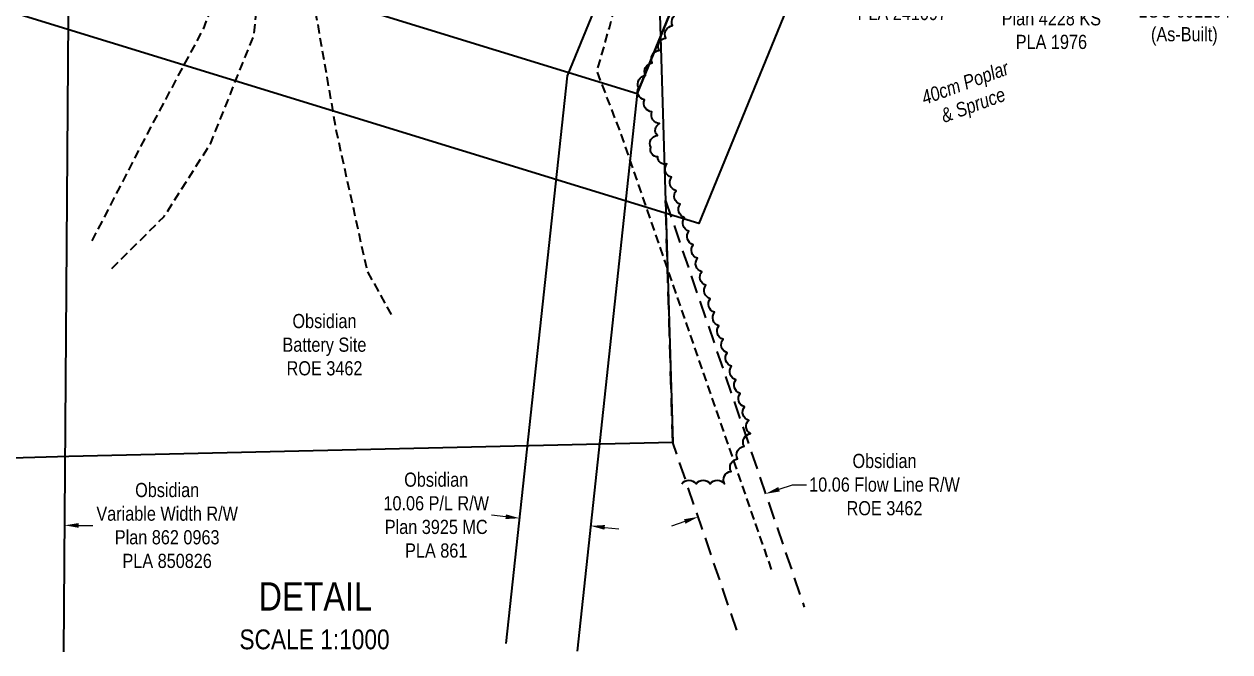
# Model space of a CAD drawing. Extents: x 641324 to 645272, y 5838143 to 5841258.
# Drawn here: x 642549 to 643400, y 5838157 to 5838600 of the extents above; entities that cross this region are included whole.
import ezdxf

# ---------------------------------------------------------------- set-up
doc = ezdxf.new("R2010")
doc.units = 0
doc.header["$LTSCALE"] = 5
doc.header["$PDMODE"] = 32
doc.header["$PDSIZE"] = 0.03
for name, pattern in [('0', [1, 1, 0]), ('foc-ACCESSROAD', [3.75, 2.5, -1.25]), ('UG_PIPE', [1.875, 1.25, -0.625])]:
    doc.linetypes.add(name, pattern=pattern)
doc.layers.get('Defpoints').update_dxf_attribs({"color": 9})
for name, color, linetype in [('AS-PIPE-UG', 44, 'UG_PIPE'), ('C-RW', 13, 'Continuous'), ('C-WS', 13, 'foc-ACCESSROAD'), ('CG-NOTES', 7, 'Continuous'), ('P-PROPOSED', 10, 'Continuous'), ('T-BUSH', 110, '0'), ('T-BUSH-T', 110, 'Continuous')]:
    doc.layers.add(name, color=color, linetype=linetype)
doc.layers.add('C-RW-T', color=13, linetype='Continuous', lineweight=9)
doc.styles.add('80CG', font='ARIALN.TTF', dxfattribs={"height": 10})
doc.styles.add('80L', font='ARIALN.TTF', dxfattribs={"height": 10})
doc.styles.add('80LS', font='ARIALNI.TTF', dxfattribs={"height": 10})
doc.dimstyles.new('Compass 5 000', dxfattribs={"dimscale": 5, "dimtxt": 9, "dimasz": 2, "dimexe": 0.2, "dimexo": 0.0625, "dimgap": 0.5, "dimtad": 0, "dimtih": 1, "dimtoh": 1, "dimzin": 0, "dimdsep": 46, "dimtxsty": '80CG', "dimcen": 0.1, "dimse1": 1, "dimse2": 1, "dimclrd": 256, "dimclrt": 256, "dimaunit": 1, "dimadec": 4, "dimazin": 0, "dimtfac": 0.06, "dimtofl": 0, "dimtmove": 0, "dimatfit": 1, "dimfxl": 0.2, "dimtolj": 1, "dimtzin": 0, "dimlwd": -1, "dimarcsym": 0})

# ---------------------------------------------------------------- blocks, each defined once
blk = doc.blocks.new('*D587')
at = {"layer": 'C-RW-T', "transparency": 16777216}
for p, q in [((642888.71, 5838252.66), (642878.77, 5838253.73)), ((642958.58, 5838245.13), (642968.52, 5838244.05))]:
    blk.add_line(p, q, dxfattribs=at)
at = {"layer": 'C-RW-T', "linetype": 'Continuous', "transparency": 16777216}
for points in [[(642888.89, 5838254.32), (642888.53, 5838251), (642898.65, 5838251.59)], [(642958.76, 5838246.78), (642958.4, 5838243.47), (642948.64, 5838246.2)]]:
    blk.add_solid(points, dxfattribs=at)
at = {"layer": 'Defpoints', "color": 0, "linetype": 'Continuous', "transparency": 16777216}
for p in [(642898.65, 5838251.59), (642899.16, 5838256.3), (642949.14, 5838250.91)]:
    blk.add_point(p, dxfattribs=at)
at = {"layer": 'C-RW-T', "linetype": 'Continuous', "transparency": 16777216, "insert": (642839.68, 5838253.73), "char_height": 10, "attachment_point": 5, "style": '80CG'}
blk.add_mtext('\\A1;Obsidian\\P10.06 P/L R/W\\PPlan 3925 MC\\PPLA 861', dxfattribs=at)
blk = doc.blocks.new('*D588')
at = {"layer": 'C-RW-T', "transparency": 16777216}
for p, q in [((642513.12, 5838247.04), (642503.12, 5838247.11)), ((642587.38, 5838246.49), (642597.38, 5838246.42))]:
    blk.add_line(p, q, dxfattribs=at)
at = {"layer": 'C-RW-T', "linetype": 'Continuous', "transparency": 16777216}
for points in [[(642513.14, 5838248.7), (642513.11, 5838245.37), (642523.12, 5838246.96)], [(642587.39, 5838248.16), (642587.37, 5838244.83), (642577.38, 5838246.57)]]:
    blk.add_solid(points, dxfattribs=at)
at = {"layer": 'Defpoints', "color": 0, "linetype": 'Continuous', "transparency": 16777216}
for p in [(642523.15, 5838250.36), (642577.41, 5838249.97), (642577.38, 5838246.57)]:
    blk.add_point(p, dxfattribs=at)
at = {"layer": 'C-RW-T', "linetype": 'Continuous', "transparency": 16777216, "insert": (642649.78, 5838246.42), "char_height": 10, "attachment_point": 5, "style": '80CG'}
blk.add_mtext('\\A1;Obsidian\\PVariable Width R/W\\PPlan 862 0963\\PPLA 850826', dxfattribs=at)
blk = doc.blocks.new('*D591')
at = {"layer": 'C-RW-T', "transparency": 16777216}
for p, q in [((643217.12, 5838814.4), (643216.74, 5838824.39)), ((643219.78, 5838744.17), (643224.77, 5838612.59)), ((643224.77, 5838612.59), (643234.77, 5838612.59))]:
    blk.add_line(p, q, dxfattribs=at)
at = {"layer": 'C-RW-T', "linetype": 'Continuous', "transparency": 16777216}
for points in [[(643218.78, 5838814.46), (643215.45, 5838814.33), (643217.5, 5838804.4)], [(643221.45, 5838744.23), (643218.12, 5838744.11), (643219.4, 5838754.16)]]:
    blk.add_solid(points, dxfattribs=at)
at = {"layer": 'Defpoints', "color": 0, "linetype": 'Continuous', "transparency": 16777216}
for p in [(643164.62, 5838802.4), (643166.53, 5838752.16), (643219.4, 5838754.16)]:
    blk.add_point(p, dxfattribs=at)
at = {"layer": 'C-RW-T', "linetype": 'Continuous', "transparency": 16777216, "insert": (643273.86, 5838612.59), "char_height": 10, "attachment_point": 5, "style": '80CG'}
blk.add_mtext('\\A1;Obsidian\\P10.06 P/L R/W\\PPlan 4228 KS\\PPLA 1976', dxfattribs=at)
blk = doc.blocks.new('*D592')
at = {"layer": 'C-RW-T', "transparency": 16777216}
for p, q in [((643314.74, 5838896.41), (643314.43, 5838906.4)), ((643318.47, 5838775.88), (643323.41, 5838616.6)), ((643323.41, 5838616.6), (643333.41, 5838616.6))]:
    blk.add_line(p, q, dxfattribs=at)
at = {"layer": 'C-RW-T', "linetype": 'Continuous', "transparency": 16777216}
for points in [[(643316.41, 5838896.46), (643313.08, 5838896.36), (643315.05, 5838886.41)], [(643320.14, 5838775.93), (643316.81, 5838775.83), (643318.16, 5838785.88)]]:
    blk.add_solid(points, dxfattribs=at)
at = {"layer": 'Defpoints', "color": 0, "linetype": 'Continuous', "transparency": 16777216}
for p in [(643309.43, 5838886.24), (643315.05, 5838886.41), (643312.54, 5838785.7)]:
    blk.add_point(p, dxfattribs=at)
at = {"layer": 'C-RW-T', "linetype": 'Continuous', "transparency": 16777216, "insert": (643367.7, 5838616.6), "char_height": 10, "attachment_point": 5, "style": '80CG'}
blk.add_mtext('\\A1;Obsidian\\P20.12 A/R\\PLOC 091164\\P(As-Built)', dxfattribs=at)
blk = doc.blocks.new('*D601')
at = {"layer": 'C-RW-T', "transparency": 16777216}
for p, q in [((643081.62, 5838272.02), (643091.08, 5838275.26)), ((643091.08, 5838275.26), (643101.08, 5838275.26)), ((643015.11, 5838249.31), (643005.65, 5838246.08))]:
    blk.add_line(p, q, dxfattribs=at)
for points in [[(643081.08, 5838273.6), (643082.16, 5838270.45), (643072.15, 5838268.79)], [(643014.58, 5838250.89), (643015.65, 5838247.73), (643024.58, 5838252.54)]]:
    blk.add_solid(points, dxfattribs=at)
at = {"layer": 'Defpoints', "color": 0, "transparency": 16777216}
for p in [(643072.15, 5838268.79), (643080.05, 5838245.68), (643032.47, 5838229.43)]:
    blk.add_point(p, dxfattribs=at)
at = {"layer": 'C-RW-T', "transparency": 16777216, "insert": (643156.08, 5838275.26), "char_height": 10, "attachment_point": 5, "style": '80CG'}
blk.add_mtext('\\A1;Obsidian\\P10.06 Flow Line R/W\\PROE 3462', dxfattribs=at)
blk = doc.blocks.new('*D610')
at = {"layer": 'C-RW-T', "transparency": 16777216}
for p, q in [((643114.39, 5838760.18), (643114.01, 5838770.17)), ((643118, 5838665.28), (643119.54, 5838624.65)), ((643119.54, 5838624.65), (643129.54, 5838624.65))]:
    blk.add_line(p, q, dxfattribs=at)
for points in [[(643116.06, 5838760.24), (643112.73, 5838760.11), (643114.77, 5838750.18)], [(643119.66, 5838665.34), (643116.33, 5838665.21), (643117.62, 5838675.27)]]:
    blk.add_solid(points, dxfattribs=at)
at = {"layer": 'Defpoints', "color": 0, "transparency": 16777216}
for p in [(643109.81, 5838750), (643112.65, 5838675.08), (643117.62, 5838675.27)]:
    blk.add_point(p, dxfattribs=at)
at = {"layer": 'C-RW-T', "transparency": 16777216, "insert": (643168.62, 5838624.65), "char_height": 10, "attachment_point": 5, "style": '80CG'}
blk.add_mtext('\\A1;Obsidian\\P15.00 P/L R/W\\PPLA 241097', dxfattribs=at)

msp = doc.modelspace()

# ---------------------------------------------------------------- linework, layer by layer
at = {"layer": 'AS-PIPE-UG', "flags": 128}
for points in [[(642610.699, 5838427.832), (642647.664, 5838464.492), (642680.304, 5838515.752), (642711.099, 5838592.582), (642717.714, 5838657.692), (642721.104, 5838741.837), (642719.999, 5838784.997), (642720.709, 5838832.222), (642720.489, 5838850.142), (642718.119, 5838866.657), (642716.079, 5838887.492), (642711.614, 5838894.042)], [(643076.361, 5838215.302), (642969.274, 5838525.202), (642953.199, 5838566.972), (642961.909, 5838597.652), (642980.954, 5838671.547), (643002.429, 5838734.722), (643001.119, 5838742.742), (642982.529, 5838759.422), (642949.734, 5838784.732), (642923.069, 5838839.057), (642904.584, 5838861.317), (642886.239, 5838861.562), (642817.314, 5838861.817), (642761.609, 5838862.302), (642709.954, 5838863.052)], [(642596.859, 5838447.302), (642616.314, 5838484.947), (642638.469, 5838527.777), (642675.344, 5838596.662), (642699.419, 5838659.602), (642687.829, 5838743.147), (642683.749, 5838785.827), (642678.279, 5838835.167), (642678.804, 5838853.872)], [(642709.679, 5838859.817), (642762.249, 5838859.637), (642788.599, 5838858.237), (642805.314, 5838856.552), (642806.074, 5838855.077), (642806.114, 5838847.707), (642807.329, 5838829.397), (642812.624, 5838780.272), (642815.029, 5838759.287), (642804.369, 5838748.837), (642793.759, 5838735.557), (642762.534, 5838705.787), (642755.459, 5838699.957), (642745.924, 5838688.687), (642740.129, 5838674.792), (642741.694, 5838667.237), (642745.979, 5838651.127), (642750.249, 5838630.342), (642755.924, 5838600.462), (642769.074, 5838524.742), (642790.889, 5838426.002), (642808.929, 5838393.362)]]:
    msp.add_lwpolyline(points, dxfattribs=at)
at = {"layer": 'C-RW'}
for points in [[(642889.113, 5838163.127), (642932.315, 5838563.79), (643078.584, 5838920.501), (643111.191, 5839000.019), (643128.583, 5839042.436), (642759.357, 5839158.313), (642559.611, 5839401.524)], [(643362.977, 5838679.831), (643251.363, 5838759.695), (643243.208, 5838765.539), (643233.196, 5838775.46), (643200.187, 5838808.067), (643137.275, 5838870.275), (643134.359, 5838873.154), (643120.86, 5838886.506), (643115.087, 5838872.581), (643086.526, 5838803.692), (643073.549, 5838770.688), (643062.271, 5838748.201), (642981.537, 5838551.312), (642939.098, 5838157.737)], [(642521.697, 5838157.694), (642530.372, 5838765.013), (642581.184, 5838764.64), (642576.728, 5838157.291)]]:
    msp.add_lwpolyline(points, dxfattribs=at)
at = {"layer": 'C-RW', "flags": 128}
msp.add_lwpolyline([(643362.871, 5838684.577), (643113.335, 5838675.107), (643024.937, 5838459.526), (642527.478, 5838612.475), (642528.958, 5838690.462), (642981.537, 5838551.312), (643062.271, 5838748.201), (643361.182, 5838759.545), (643361.182, 5838759.535)], dxfattribs=at)
at = {"layer": 'C-WS'}
msp.add_lwpolyline([(643051.885, 5838172.586), (643006.624, 5838305.112), (643001.463, 5838475.78), (643099.463, 5838188.835)], dxfattribs=at)
at = {"layer": 'P-PROPOSED'}
msp.add_lwpolyline([(643006.624, 5838305.112), (642580.444, 5838295.118), (642524.011, 5838293.457), (642528.951, 5838690.104), (642530.372, 5838765.013), (642536.647, 5838860.226), (642548.861, 5839166.697), (642547.848, 5839177.231), (642551.064, 5839177.37), (642577.944, 5839178.193), (642747.815, 5839183.456), (642774.193, 5839184.265), (642828.541, 5839185.836), (642854.153, 5839186.575), (642952.66, 5839187.443), (642979.944, 5839187.297)], close=True, dxfattribs=at)
at = {"layer": 'T-BUSH', "linetype": 'Continuous', "flags": 128}
msp.add_lwpolyline([(643013.066, 5838275.87, -0.5205671), (643023.063, 5838275.87, -0.5205671), (643033.06, 5838275.87, -0.5205671), (643043.057, 5838275.87, -0.5205671), (643047.732, 5838284.632, -0.5205671), (643052.34, 5838293.504, -0.5205671), (643056.948, 5838302.375, -0.5205671), (643061.557, 5838311.247, -0.5205671), (643060.211, 5838320.634, -0.5205671), (643057.195, 5838330.165, -0.5205671), (643054.179, 5838339.696, -0.5205671), (643051.163, 5838349.228, -0.5205671), (643048.148, 5838358.759, -0.5205671), (643045.132, 5838368.291, -0.5205671), (643042.116, 5838377.822, -0.5205671), (643039.1, 5838387.353, -0.5205671), (643036.085, 5838396.885, -0.5205671), (643033.069, 5838406.416, -0.5205671), (643030.053, 5838415.947, -0.5205671), (643027.038, 5838425.479, -0.5205671), (643024.022, 5838435.01, -0.5205671), (643021.006, 5838444.542, -0.5205671), (643017.99, 5838454.073, -0.5205671), (643014.975, 5838463.604, -0.5205671), (643011.959, 5838473.136, -0.5205671), (643008.943, 5838482.667, -0.5205671), (643005.731, 5838492.132, -0.5205671), (643002.356, 5838501.542, -0.5205671), (642996.027, 5838506.545, -0.5205671), (642991.091, 5838513.313, -0.5205671), (642995.749, 5838521.683, -0.5205671), (642997.371, 5838529.968, -0.5205671), (642991.973, 5838538.383, -0.5205671), (642986.575, 5838546.797, -0.5205671), (642982.564, 5838555.261, -0.5205671), (642987.358, 5838564.034, -0.5205671), (642992.151, 5838572.806, -0.5205671), (642996.945, 5838581.579, -0.5205671), (643001.739, 5838590.352, -0.5205671), (643006.533, 5838599.125, -0.5205671), (643011.327, 5838607.897, -0.5205671)], format="xyb", dxfattribs=at)

# ---------------------------------------------------------------- texts
at = {"layer": 'C-RW-T', "insert": (642723.81, 5838395.706), "char_height": 9.99708, "attachment_point": 1, "style": '80L'}
msp.add_mtext_dynamic_manual_height_columns('\\pi14.391;Obsidian\\P\\pi7.3705;Battery Site\\P\\pi10.306;ROE 3462', width=72.60269, gutter_width=49.985, heights=[0], dxfattribs=at)
at = {"layer": 'CG-NOTES', "color": 3, "insert": (642672.165, 5838206.432), "char_height": 19.98841, "width": 161.76766, "attachment_point": 1, "style": '80CG'}
msp.add_mtext('\\pi42.093;DETAIL\\P\\pi28.624;{\\H0.7x;SCALE 1:1000}', dxfattribs=at)
at = {"layer": 'T-BUSH-T', "insert": (643211.167, 5838563.54), "char_height": 9.99708, "width": 65.38788, "attachment_point": 2, "rotation": 20, "style": '80LS'}
msp.add_mtext('40cm Poplar & Spruce', dxfattribs=at)

# ---------------------------------------------------------------- dimensions: what is measured, and where the dimension line sits
at = {"layer": 'C-RW-T', "linetype": 'Continuous'}
for base, p1, p2, angle, text, picture, middle in [((643315.051, 5838886.414), (643312.542, 5838785.703), (643309.428, 5838886.24), 91.774027, 'Obsidian\\P20.12 A/R\\PLOC 091164\\P(As-Built)', '*D592', (643367.698, 5838616.6)), ((643219.402, 5838754.164), (643164.621, 5838802.397), (643166.528, 5838752.158), 272.1734, 'Obsidian\\P10.06 P/L R/W\\PPlan 4228 KS\\PPLA 1976', '*D591', (643273.861, 5838612.595))]:
    dim = msp.add_linear_dim(base=base, p1=p1, p2=p2, angle=angle, text=text, dimstyle='Compass 5 000', dxfattribs=at)
    dim.commit()
    dim.dimension.update_dxf_attribs({"geometry": picture, "text_midpoint": middle, "dimtype": 161})
at = {"layer": 'C-RW-T'}
dim = msp.add_linear_dim(base=(643117.616, 5838675.269), p1=(643109.807, 5838749.995), p2=(643112.65, 5838675.081), angle=272.1734, text='Obsidian\\P15.00 P/L R/W\\PPLA 241097', dimstyle='Compass 5 000', dxfattribs=at)
dim.commit()
dim.dimension.update_dxf_attribs({"geometry": '*D610', "text_midpoint": (643168.623, 5838624.647), "dimtype": 161})
at = {"layer": 'C-RW-T', "linetype": 'Continuous'}
for p1, p2, distance, text, picture, middle in [((642949.145, 5838250.908), (642899.159, 5838256.298), 4.737, 'Obsidian\\P10.06 P/L R/W\\PPlan 3925 MC\\PPLA 861', '*D587', (642839.681, 5838253.732)), ((642523.149, 5838250.365), (642577.408, 5838249.967), -3.402, 'Obsidian\\PVariable Width R/W\\PPlan 862 0963\\PPLA 850826', '*D588', (642649.776, 5838246.419))]:
    dim = msp.add_aligned_dim(p1=p1, p2=p2, distance=distance, text=text, dimstyle='Compass 5 000', dxfattribs=at)
    dim.commit()
    dim.dimension.update_dxf_attribs({"geometry": picture, "text_midpoint": middle})
at = {"layer": 'C-RW-T', "color": 2}
dim = msp.add_aligned_dim(p1=(643032.47, 5838229.433), p2=(643080.047, 5838245.682), distance=24.421, text='Obsidian\\P10.06 Flow Line R/W\\PROE 3462', dimstyle='Compass 5 000', dxfattribs=at)
dim.commit()
dim.dimension.update_dxf_attribs({"geometry": '*D601', "text_midpoint": (643156.081, 5838275.257)})

doc.saveas('drawing.dxf')
